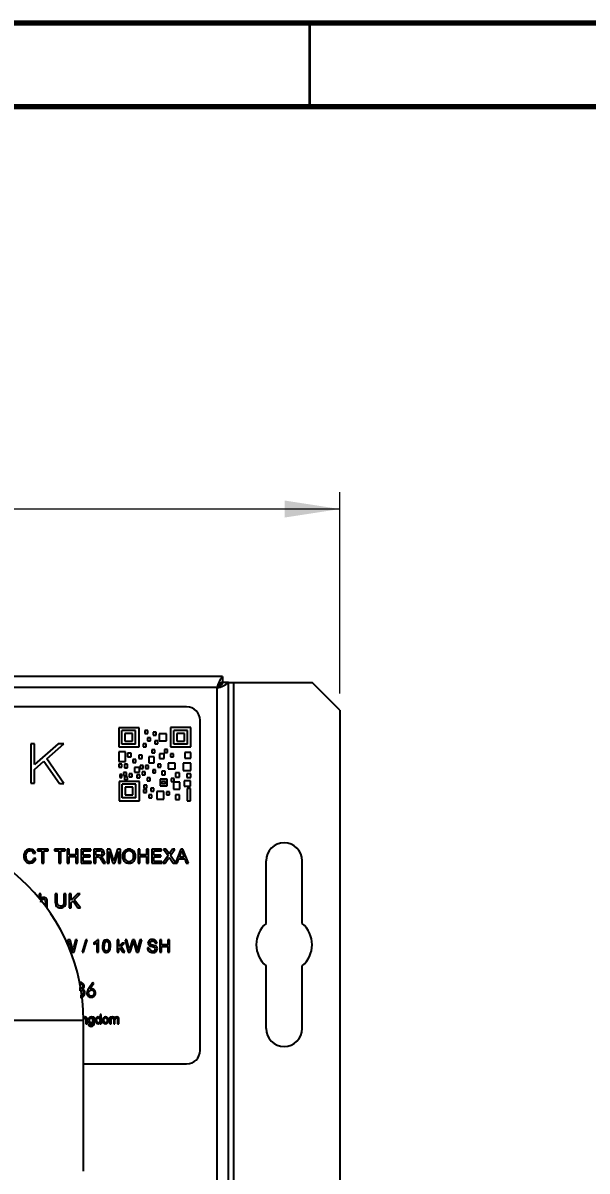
# Model space of a CAD drawing. Header units: millimetres. Extents: x 75 to 2075, y 25 to 1460.
# Drawn here: x 739.3 to 907.9, y 1117.1 to 1460 of the extents above; entities that cross this region are included whole.
import ezdxf

# ---------------------------------------------------------------- set-up
doc = ezdxf.new("R2010")
doc.units = ezdxf.units.MM
doc.header["$LTSCALE"] = 5
doc.styles.add('SLDTEXTSTYLE0', font='TXT', dxfattribs={"width": 0.605})
doc.dimstyles.new('SLDDIMSTYLE0', dxfattribs={"dimtxt": 17.5, "dimasz": 16.51, "dimexe": 0, "dimexo": 0.0625, "dimgap": 4.375, "dimtad": 1, "dimlfac": 0.6, "dimrnd": 1e-09, "dimzin": 12, "dimdsep": 46, "dimtxsty": 'SLDTEXTSTYLE0', "dimsah": 1, "dimcen": 0.09, "dimadec": 0, "dimazin": 3, "dimtfac": 1, "dimtofl": 0, "dimtmove": 0, "dimatfit": 3, "dimfxl": 1, "dimfrac": 2, "dimtolj": 1, "dimtzin": 12, "dimarcsym": 0})

# ---------------------------------------------------------------- blocks, each defined once
blk = doc.blocks.new('_D_4')
at = {"color": 7, "linetype": 'Continuous', "lineweight": 0}
for p, q in [((234, 1259.7), (234, 1319.82)), ((834, 1259.7), (834, 1319.82)), ((834, 1314.82), (234, 1314.82))]:
    blk.add_line(p, q, dxfattribs=at)
at = {"color": 7, "linetype": 'Continuous', "lineweight": 18}
for points in [[(234, 1314.82), (250.51, 1312.28), (250.51, 1317.36)], [(834, 1314.82), (817.49, 1317.36), (817.49, 1312.28)]]:
    blk.add_solid(points, dxfattribs=at)
at = {"color": 7, "linetype": 'Continuous', "lineweight": 18, "insert": (535.2, 1337.38), "char_height": 17.5, "attachment_point": 1, "style": 'SLDTEXTSTYLE0'}
blk.add_mtext('360', dxfattribs=at)

msp = doc.modelspace()

# ---------------------------------------------------------------- linework, layer by layer
at = {"color": 7, "linetype": 'Continuous', "lineweight": 70}
for p, q in [((75, 1460), (2075, 1460)), ((100, 1435), (2050, 1435))]:
    msp.add_line(p, q, dxfattribs=at)
at = {"color": 7, "linetype": 'Continuous', "lineweight": 35}
msp.add_line((825, 1435), (825, 1460), dxfattribs=at)
at = {"color": 7, "linetype": 'Continuous', "lineweight": 25}
for p, q in [((798.886, 1264.817), (269.121, 1264.817)), ((798.886, 1264.817), (798.886, 1263.15)), ((800.67, 1263.032), (799.003, 1263.032)), ((800.67, 930.319), (800.67, 1263.032)), ((800.67, 1263.032), (802.337, 1263.032)), ((802.337, 1263.032), (825.67, 1263.032)), ((802.337, 930.081), (802.337, 1263.032)), ((834.003, 1254.699), (825.67, 1263.032)), ((797.337, 1261.483), (270.67, 1261.483)), ((797.337, 943.467), (797.337, 1261.483)), ((788.204, 1255.75), (662.871, 1255.75)), ((792.204, 1153.083), (792.204, 1251.75)), ((834.003, 1254.699), (834.003, 533.268)), ((773.962, 1249.506), (767.896, 1249.506)), ((767.896, 1249.506), (767.896, 1243.766)), ((768.843, 1244.598), (768.843, 1248.674)), ((772.919, 1248.674), (768.843, 1248.674)), ((772.919, 1244.598), (772.919, 1248.674)), ((773.962, 1243.766), (773.962, 1249.506)), ((775.688, 1248.699), (775.688, 1247.791)), ((776.581, 1248.699), (775.688, 1248.699)), ((776.581, 1247.791), (776.581, 1248.699)), ((778.195, 1248.215), (778.195, 1247.307)), ((779.088, 1248.215), (778.195, 1248.215)), ((779.088, 1247.307), (779.088, 1248.215)), ((789.467, 1249.524), (783.402, 1249.524)), ((783.402, 1249.524), (783.402, 1243.784)), ((784.349, 1244.616), (784.349, 1248.691)), ((788.425, 1248.691), (784.349, 1248.691)), ((788.425, 1244.616), (788.425, 1248.691)), ((789.467, 1243.784), (789.467, 1249.524)), ((769.748, 1247.769), (769.748, 1245.503)), ((772.014, 1247.769), (769.748, 1247.769)), ((769.748, 1245.503), (772.014, 1245.503)), ((772.014, 1245.503), (772.014, 1247.769)), ((775.688, 1247.791), (776.581, 1247.791)), ((776.48, 1246.5), (776.48, 1245.592)), ((777.373, 1246.5), (776.48, 1246.5)), ((776.48, 1245.592), (777.373, 1245.592)), ((777.373, 1245.592), (777.373, 1246.5)), ((778.195, 1247.307), (779.088, 1247.307)), ((778.679, 1245.62), (778.679, 1244.712)), ((779.572, 1245.62), (778.679, 1245.62)), ((779.572, 1244.712), (779.572, 1245.62)), ((779.955, 1247.687), (779.955, 1245.62)), ((782.173, 1247.687), (779.955, 1247.687)), ((779.955, 1245.62), (782.173, 1245.62)), ((782.173, 1245.62), (782.173, 1247.687)), ((787.52, 1247.787), (785.254, 1247.787)), ((785.254, 1247.787), (785.254, 1245.52)), ((785.254, 1245.52), (787.52, 1245.52)), ((787.52, 1245.52), (787.52, 1247.787)), ((741.664, 1244.688), (741.664, 1232.902)), ((742.73, 1244.688), (741.664, 1244.688)), ((742.73, 1238.551), (742.73, 1244.688)), ((749.797, 1244.688), (742.73, 1238.551)), ((746.38, 1240.215), (751.53, 1244.688)), ((751.53, 1244.688), (749.797, 1244.688)), ((767.891, 1242.293), (767.891, 1239.378)), ((769.969, 1242.293), (767.891, 1242.293)), ((767.896, 1243.766), (773.962, 1243.766)), ((772.919, 1244.598), (768.843, 1244.598)), ((769.969, 1239.378), (769.969, 1242.293)), ((770.553, 1241.86), (770.553, 1240.831)), ((771.66, 1241.86), (770.553, 1241.86)), ((771.66, 1240.831), (771.66, 1241.86)), ((773.893, 1241.345), (773.893, 1240.316)), ((774.912, 1241.345), (773.893, 1241.345)), ((774.912, 1240.316), (774.912, 1241.345)), ((775.205, 1244.697), (775.205, 1243.789)), ((776.097, 1244.697), (775.205, 1244.697)), ((775.205, 1243.789), (776.097, 1243.789)), ((776.097, 1243.789), (776.097, 1244.697)), ((777.82, 1242.903), (777.82, 1241.995)), ((778.712, 1242.903), (777.82, 1242.903)), ((777.82, 1241.995), (778.712, 1241.995)), ((778.679, 1244.712), (779.572, 1244.712)), ((778.712, 1241.995), (778.712, 1242.903)), ((780.075, 1241.677), (780.075, 1240.316)), ((781.524, 1241.677), (780.075, 1241.677)), ((781.524, 1240.316), (781.524, 1241.677)), ((782.458, 1242.98), (781.566, 1242.98)), ((781.566, 1242.98), (781.566, 1242.072)), ((781.566, 1242.072), (782.458, 1242.072)), ((782.458, 1242.072), (782.458, 1242.98)), ((783.336, 1241.697), (783.336, 1240.789)), ((784.229, 1241.697), (783.336, 1241.697)), ((783.402, 1243.784), (789.467, 1243.784)), ((784.229, 1240.789), (784.229, 1241.697)), ((788.425, 1244.616), (784.349, 1244.616)), ((787.647, 1242.122), (787.647, 1240.449)), ((789.456, 1242.122), (787.647, 1242.122)), ((789.456, 1240.449), (789.456, 1242.122)), ((742.73, 1237.045), (745.551, 1239.495)), ((745.551, 1239.495), (750.197, 1232.859)), ((751.53, 1232.859), (746.38, 1240.215)), ((767.891, 1239.378), (769.969, 1239.378)), ((767.891, 1238.644), (767.891, 1237.736)), ((768.784, 1238.644), (767.891, 1238.644)), ((768.784, 1237.736), (768.784, 1238.644)), ((769.65, 1238.634), (769.65, 1237.524)), ((770.571, 1238.634), (769.65, 1238.634)), ((770.553, 1240.831), (771.66, 1240.831)), ((770.571, 1237.524), (770.571, 1238.634)), ((773.053, 1240.041), (772.124, 1240.041)), ((772.124, 1240.041), (772.124, 1239.096)), ((772.124, 1239.096), (773.053, 1239.096)), ((773.053, 1239.096), (773.053, 1240.041)), ((773.893, 1240.316), (774.912, 1240.316)), ((774.331, 1238.259), (774.331, 1237.351)), ((775.223, 1238.259), (774.331, 1238.259)), ((775.223, 1237.351), (775.223, 1238.259)), ((775.921, 1238.182), (775.921, 1237.274)), ((776.814, 1238.182), (775.921, 1238.182)), ((776.814, 1237.274), (776.814, 1238.182)), ((776.866, 1240.831), (776.866, 1239.026)), ((778.484, 1240.831), (776.866, 1240.831)), ((776.866, 1239.026), (778.484, 1239.026)), ((778.484, 1239.026), (778.484, 1240.831)), ((780.457, 1238.644), (779.564, 1238.644)), ((779.564, 1238.644), (779.564, 1237.736)), ((780.075, 1240.316), (781.524, 1240.316)), ((780.457, 1237.736), (780.457, 1238.644)), ((782.706, 1238.892), (782.706, 1237.246)), ((784.766, 1238.892), (782.706, 1238.892)), ((783.336, 1240.789), (784.229, 1240.789)), ((784.766, 1237.246), (784.766, 1238.892)), ((787.178, 1238.884), (787.178, 1236.719)), ((789.444, 1238.884), (787.178, 1238.884)), ((787.647, 1240.449), (789.456, 1240.449)), ((789.444, 1236.719), (789.444, 1238.884)), ((742.73, 1232.902), (742.73, 1237.045)), ((767.891, 1237.736), (768.784, 1237.736)), ((768.22, 1235.565), (768.22, 1234.657)), ((768.784, 1235.565), (768.22, 1235.565)), ((768.22, 1234.657), (768.784, 1234.657)), ((768.784, 1234.657), (768.784, 1235.565)), ((769.302, 1236.14), (769.302, 1235.196)), ((770.23, 1236.14), (769.302, 1236.14)), ((769.302, 1235.196), (770.23, 1235.196)), ((770.528, 1234.847), (769.636, 1234.847)), ((769.636, 1234.847), (769.636, 1233.939)), ((769.65, 1237.524), (770.571, 1237.524)), ((770.23, 1235.196), (770.23, 1236.14)), ((770.528, 1233.939), (770.528, 1234.847)), ((770.995, 1235.77), (770.995, 1234.862)), ((771.888, 1235.77), (770.995, 1235.77)), ((770.995, 1234.862), (771.888, 1234.862)), ((771.888, 1234.862), (771.888, 1235.77)), ((774.147, 1237.637), (772.567, 1237.637)), ((772.567, 1237.637), (772.567, 1236.232)), ((772.567, 1236.232), (774.147, 1236.232)), ((773.279, 1235.411), (773.279, 1234.503)), ((774.171, 1235.411), (773.279, 1235.411)), ((773.279, 1234.503), (774.171, 1234.503)), ((774.147, 1236.232), (774.147, 1237.637)), ((774.171, 1234.503), (774.171, 1235.411)), ((774.331, 1237.351), (775.223, 1237.351)), ((774.946, 1236.36), (774.946, 1235.452)), ((775.839, 1236.36), (774.946, 1236.36)), ((774.946, 1235.452), (775.839, 1235.452)), ((775.839, 1235.452), (775.839, 1236.36)), ((775.921, 1237.274), (776.814, 1237.274)), ((776.445, 1234.549), (776.445, 1233.641)), ((777.337, 1234.549), (776.445, 1234.549)), ((777.337, 1233.641), (777.337, 1234.549)), ((778.1, 1236.935), (778.1, 1236.012)), ((778.868, 1236.935), (778.1, 1236.935)), ((778.1, 1236.012), (778.868, 1236.012)), ((778.868, 1236.012), (778.868, 1236.935)), ((779.564, 1237.736), (780.457, 1237.736)), ((780.772, 1236.539), (780.772, 1235.479)), ((781.815, 1236.539), (780.772, 1236.539)), ((780.772, 1235.479), (781.815, 1235.479)), ((781.815, 1235.479), (781.815, 1236.539)), ((782.706, 1237.246), (784.766, 1237.246)), ((784.84, 1236.012), (784.84, 1234.739)), ((786.113, 1236.012), (784.84, 1236.012)), ((784.84, 1234.739), (786.113, 1234.739)), ((786.113, 1234.739), (786.113, 1236.012)), ((787.178, 1236.719), (789.444, 1236.719)), ((788.283, 1235.72), (788.283, 1234.666)), ((789.492, 1235.72), (788.283, 1235.72)), ((788.283, 1234.666), (789.492, 1234.666)), ((789.492, 1234.666), (789.492, 1235.72)), ((741.664, 1232.902), (742.73, 1232.902)), ((750.197, 1232.859), (751.53, 1232.859)), ((774.076, 1233.448), (768.01, 1233.448)), ((768.01, 1233.448), (768.01, 1227.708)), ((768.958, 1228.54), (768.958, 1232.615)), ((773.033, 1232.615), (768.958, 1232.615)), ((769.636, 1233.939), (770.528, 1233.939)), ((769.862, 1231.711), (769.862, 1229.444)), ((772.129, 1231.711), (769.862, 1231.711)), ((772.129, 1229.444), (772.129, 1231.711)), ((773.033, 1228.54), (773.033, 1232.615)), ((774.076, 1227.708), (774.076, 1233.448)), ((775.375, 1232.387), (775.375, 1231.479)), ((776.267, 1232.387), (775.375, 1232.387)), ((775.375, 1231.479), (776.267, 1231.479)), ((776.267, 1231.479), (776.267, 1232.387)), ((776.445, 1233.641), (777.337, 1233.641)), ((777.461, 1231.486), (777.461, 1230.578)), ((778.353, 1231.486), (777.461, 1231.486)), ((778.353, 1230.578), (778.353, 1231.486)), ((780.243, 1234.095), (780.243, 1232.16)), ((782.375, 1234.095), (780.243, 1234.095)), ((780.243, 1232.16), (782.375, 1232.16)), ((780.827, 1232.729), (780.827, 1233.474)), ((781.849, 1233.474), (780.827, 1233.474)), ((781.849, 1232.729), (780.827, 1232.729)), ((781.849, 1232.729), (781.849, 1233.474)), ((782.375, 1232.16), (782.375, 1234.095)), ((783.541, 1234.359), (783.541, 1233.451)), ((784.434, 1234.359), (783.541, 1234.359)), ((783.541, 1233.451), (784.434, 1233.451)), ((784.27, 1233.193), (784.27, 1231.112)), ((786.157, 1233.193), (784.27, 1233.193)), ((784.27, 1231.112), (786.157, 1231.112)), ((784.434, 1233.451), (784.434, 1234.359)), ((786.157, 1231.112), (786.157, 1233.193)), ((789.362, 1233.648), (787.489, 1233.648)), ((787.489, 1233.648), (787.489, 1232.084)), ((787.489, 1232.084), (789.362, 1232.084)), ((788.392, 1231.374), (788.392, 1227.708)), ((789.357, 1231.374), (788.392, 1231.374)), ((789.357, 1227.708), (789.357, 1231.374)), ((789.362, 1232.084), (789.362, 1233.648)), ((768.01, 1227.708), (774.076, 1227.708)), ((773.033, 1228.54), (768.958, 1228.54)), ((769.862, 1229.444), (772.129, 1229.444)), ((776.197, 1231.019), (775.305, 1231.019)), ((775.305, 1231.019), (775.305, 1230.111)), ((775.305, 1230.111), (776.197, 1230.111)), ((776.197, 1230.111), (776.197, 1231.019)), ((777.792, 1229.44), (776.9, 1229.44)), ((776.9, 1229.44), (776.9, 1228.532)), ((776.9, 1228.532), (777.792, 1228.532)), ((777.461, 1230.578), (778.353, 1230.578)), ((777.792, 1228.532), (777.792, 1229.44)), ((779.255, 1230.41), (779.255, 1228.148)), ((781.404, 1230.41), (779.255, 1230.41)), ((779.255, 1228.148), (781.404, 1228.148)), ((781.404, 1228.148), (781.404, 1230.41)), ((782.176, 1230.382), (782.176, 1229.474)), ((783.069, 1230.382), (782.176, 1230.382)), ((782.176, 1229.474), (783.069, 1229.474)), ((783.069, 1229.474), (783.069, 1230.382)), ((784.914, 1229.476), (784.914, 1228.092)), ((786.085, 1229.476), (784.914, 1229.476)), ((784.914, 1228.092), (786.085, 1228.092)), ((786.085, 1228.092), (786.085, 1229.476)), ((788.392, 1227.708), (789.357, 1227.708)), ((742.476, 1211.926), (743.055, 1212.051)), ((743.161, 1210.398), (742.581, 1210.533)), ((743.582, 1213.192), (743.582, 1212.718)), ((746.796, 1213.192), (743.582, 1213.192)), ((743.582, 1212.718), (744.899, 1212.718)), ((744.899, 1212.718), (744.899, 1209.083)), ((745.479, 1212.718), (746.796, 1212.718)), ((745.479, 1209.083), (745.479, 1212.718)), ((746.796, 1212.718), (746.796, 1213.192)), ((751.906, 1213.192), (748.692, 1213.192)), ((748.692, 1213.192), (748.692, 1212.718)), ((748.692, 1212.718), (750.009, 1212.718)), ((750.009, 1212.718), (750.009, 1209.083)), ((750.589, 1212.718), (751.906, 1212.718)), ((750.589, 1209.083), (750.589, 1212.718)), ((751.906, 1212.718), (751.906, 1213.192)), ((752.538, 1213.192), (752.538, 1209.083)), ((753.118, 1213.192), (752.538, 1213.192)), ((753.118, 1211.506), (753.118, 1213.192)), ((755.12, 1211.506), (753.118, 1211.506)), ((753.118, 1211.032), (755.12, 1211.032)), ((753.118, 1209.083), (753.118, 1211.032)), ((755.12, 1213.192), (755.12, 1211.506)), ((755.699, 1213.192), (755.12, 1213.192)), ((755.12, 1211.032), (755.12, 1209.083)), ((755.699, 1209.083), (755.699, 1213.192)), ((759.545, 1213.192), (756.648, 1213.192)), ((756.648, 1213.192), (756.648, 1209.083)), ((757.227, 1212.718), (759.545, 1212.718)), ((757.227, 1211.454), (757.227, 1212.718)), ((759.387, 1211.454), (757.227, 1211.454)), ((757.227, 1209.557), (757.227, 1210.98)), ((757.227, 1210.98), (759.387, 1210.98)), ((759.387, 1210.98), (759.387, 1211.454)), ((759.545, 1212.718), (759.545, 1213.192)), ((760.441, 1213.192), (760.441, 1209.083)), ((762.224, 1213.192), (760.441, 1213.192)), ((761.02, 1212.718), (762.245, 1212.718)), ((761.02, 1211.401), (761.02, 1212.718)), ((762.121, 1211.401), (761.02, 1211.401)), ((761.02, 1210.927), (761.614, 1210.927)), ((761.02, 1209.083), (761.02, 1210.927)), ((764.445, 1213.192), (764.445, 1209.083)), ((765.316, 1213.192), (764.445, 1213.192)), ((765.024, 1212.56), (766.114, 1209.083)), ((765.024, 1209.083), (765.024, 1212.56)), ((766.235, 1210.309), (765.316, 1213.192)), ((767.532, 1213.192), (766.622, 1210.358)), ((766.72, 1209.083), (767.816, 1212.56)), ((768.396, 1213.192), (767.532, 1213.192)), ((767.816, 1212.56), (767.816, 1209.083)), ((768.396, 1209.083), (768.396, 1213.192)), ((774.244, 1213.192), (773.664, 1213.192)), ((773.664, 1213.192), (773.664, 1209.083)), ((774.244, 1211.506), (774.244, 1213.192)), ((776.246, 1211.506), (774.244, 1211.506)), ((774.244, 1209.083), (774.244, 1211.032)), ((774.244, 1211.032), (776.246, 1211.032)), ((776.246, 1213.192), (776.246, 1211.506)), ((776.825, 1213.192), (776.246, 1213.192)), ((776.246, 1211.032), (776.246, 1209.083)), ((776.825, 1209.083), (776.825, 1213.192)), ((777.774, 1213.192), (777.774, 1209.083)), ((780.671, 1213.192), (777.774, 1213.192)), ((778.353, 1212.718), (780.671, 1212.718)), ((778.353, 1211.454), (778.353, 1212.718)), ((780.513, 1211.454), (778.353, 1211.454)), ((778.353, 1210.98), (780.513, 1210.98)), ((778.353, 1209.557), (778.353, 1210.98)), ((780.513, 1210.98), (780.513, 1211.454)), ((780.671, 1212.718), (780.671, 1213.192)), ((782.636, 1211.294), (781.117, 1209.083)), ((781.328, 1213.192), (782.636, 1211.294)), ((782.026, 1213.192), (781.328, 1213.192)), ((781.824, 1209.083), (782.797, 1210.497)), ((782.743, 1212.152), (782.026, 1213.192)), ((783.159, 1210.535), (784.159, 1209.083)), ((783.939, 1213.192), (783.225, 1212.151)), ((783.339, 1211.287), (784.647, 1213.192)), ((784.82, 1209.138), (783.339, 1211.287)), ((784.647, 1213.192), (783.939, 1213.192)), ((786.429, 1213.192), (784.82, 1209.138)), ((786.055, 1210.822), (786.475, 1211.959)), ((787.457, 1210.822), (786.055, 1210.822)), ((787.083, 1213.192), (786.429, 1213.192)), ((787.058, 1211.902), (787.457, 1210.822)), ((788.714, 1209.083), (787.083, 1213.192)), ((744.899, 1209.083), (745.479, 1209.083)), ((750.009, 1209.083), (750.589, 1209.083)), ((752.538, 1209.083), (753.118, 1209.083)), ((755.12, 1209.083), (755.699, 1209.083)), ((756.648, 1209.083), (759.65, 1209.083)), ((759.65, 1209.557), (757.227, 1209.557)), ((759.65, 1209.083), (759.65, 1209.557)), ((760.441, 1209.083), (761.02, 1209.083)), ((762.762, 1209.951), (763.274, 1209.083)), ((763.938, 1209.083), (763.264, 1210.217)), ((763.274, 1209.083), (763.938, 1209.083)), ((764.445, 1209.083), (765.024, 1209.083)), ((766.114, 1209.083), (766.72, 1209.083)), ((767.816, 1209.083), (768.396, 1209.083)), ((773.664, 1209.083), (774.244, 1209.083)), ((776.246, 1209.083), (776.825, 1209.083)), ((777.774, 1209.083), (780.777, 1209.083)), ((780.777, 1209.557), (778.353, 1209.557)), ((780.777, 1209.083), (780.777, 1209.557)), ((781.117, 1209.083), (781.824, 1209.083)), ((784.159, 1209.083), (785.413, 1209.083)), ((785.413, 1209.083), (785.88, 1210.347)), ((785.88, 1210.347), (787.632, 1210.347)), ((787.632, 1210.347), (788.1, 1209.083)), ((788.1, 1209.083), (788.714, 1209.083)), ((811.92, 1191.032), (811.92, 1209.699)), ((822.753, 1191.032), (822.753, 1209.699)), ((744.109, 1199.859), (744.109, 1198.588)), ((744.636, 1199.859), (744.109, 1199.859)), ((744.636, 1198.358), (744.636, 1199.859)), ((746.005, 1197.616), (746.005, 1196.196)), ((746.532, 1195.75), (746.532, 1197.643)), ((748.956, 1199.859), (748.956, 1197.495)), ((749.535, 1199.859), (748.956, 1199.859)), ((749.535, 1197.522), (749.535, 1199.859)), ((751.537, 1199.859), (751.537, 1197.522)), ((752.117, 1199.859), (751.537, 1199.859)), ((752.117, 1197.495), (752.117, 1199.859)), ((753.065, 1199.859), (753.065, 1195.75)), ((753.645, 1199.859), (753.065, 1199.859)), ((753.645, 1197.966), (753.645, 1199.859)), ((755.538, 1199.859), (753.645, 1197.966)), ((753.645, 1197.172), (754.247, 1197.774)), ((753.645, 1195.75), (753.645, 1197.172)), ((754.247, 1197.774), (755.723, 1195.75)), ((754.614, 1198.142), (756.331, 1199.859)), ((756.437, 1195.75), (754.614, 1198.142)), ((756.331, 1199.859), (755.538, 1199.859)), ((746.337, 1195.75), (746.532, 1195.75)), ((753.065, 1195.75), (753.645, 1195.75)), ((755.723, 1195.75), (756.437, 1195.75)), ((752.741, 1186.183), (752.457, 1185.203)), ((752.728, 1184.585), (752.916, 1185.235)), ((753.38, 1186.183), (752.741, 1186.183)), ((753.177, 1185.295), (753.964, 1182.416)), ((753.918, 1184.296), (753.38, 1186.183)), ((754.949, 1186.183), (754.393, 1183.72)), ((754.548, 1182.416), (755.497, 1186.183)), ((755.497, 1186.183), (754.949, 1186.183)), ((758.057, 1186.183), (756.994, 1182.416)), ((757.394, 1182.416), (758.456, 1186.183)), ((758.456, 1186.183), (758.057, 1186.183)), ((760.471, 1185.241), (760.471, 1184.796)), ((761.341, 1185.352), (761.341, 1182.416)), ((761.824, 1186.183), (761.513, 1186.183)), ((761.824, 1182.416), (761.824, 1186.183)), ((767.482, 1186.183), (767.482, 1182.416)), ((767.965, 1186.183), (767.482, 1186.183)), ((767.965, 1184.185), (767.965, 1186.183)), ((768.975, 1185.169), (767.965, 1184.185)), ((767.965, 1183.531), (768.242, 1183.801)), ((767.965, 1182.416), (767.965, 1183.531)), ((768.242, 1183.801), (769.131, 1182.416)), ((768.59, 1184.14), (769.647, 1185.169)), ((769.695, 1182.416), (768.59, 1184.14)), ((769.647, 1185.169), (768.975, 1185.169)), ((769.792, 1186.183), (770.741, 1182.416)), ((770.341, 1186.183), (769.792, 1186.183)), ((770.9, 1183.706), (770.341, 1186.183)), ((772.01, 1186.183), (771.266, 1183.612)), ((771.369, 1182.416), (772.185, 1185.235)), ((772.649, 1186.183), (772.01, 1186.183)), ((772.446, 1185.295), (773.233, 1182.416)), ((773.187, 1184.296), (772.649, 1186.183)), ((774.218, 1186.183), (773.662, 1183.72)), ((773.817, 1182.416), (774.766, 1186.183)), ((774.766, 1186.183), (774.218, 1186.183)), ((777.036, 1183.72), (776.505, 1183.72)), ((778.823, 1185.121), (779.354, 1185.121)), ((780.175, 1186.183), (780.175, 1182.416)), ((780.706, 1186.183), (780.175, 1186.183)), ((780.706, 1184.638), (780.706, 1186.183)), ((782.541, 1184.638), (780.706, 1184.638)), ((780.706, 1184.203), (782.541, 1184.203)), ((780.706, 1182.416), (780.706, 1184.203)), ((782.541, 1186.183), (782.541, 1184.638)), ((783.073, 1186.183), (782.541, 1186.183)), ((782.541, 1184.203), (782.541, 1182.416)), ((783.073, 1182.416), (783.073, 1186.183)), ((753.964, 1182.416), (754.548, 1182.416)), ((756.994, 1182.416), (757.394, 1182.416)), ((761.341, 1182.416), (761.824, 1182.416)), ((767.482, 1182.416), (767.965, 1182.416)), ((769.131, 1182.416), (769.695, 1182.416)), ((770.741, 1182.416), (771.369, 1182.416)), ((773.233, 1182.416), (773.817, 1182.416)), ((780.175, 1182.416), (780.706, 1182.416)), ((782.541, 1182.416), (783.073, 1182.416)), ((811.92, 1159.699), (811.92, 1178.366)), ((822.753, 1159.699), (822.753, 1178.366)), ((760.129, 1173.425), (758.866, 1171.493)), ((759.303, 1171.485), (760.422, 1173.195)), ((760.422, 1173.195), (760.129, 1173.425)), ((760.178, 1163.085), (760.178, 1162.839)), ((760.53, 1163.085), (760.178, 1163.085)), ((760.53, 1161.379), (760.53, 1163.085)), ((762.308, 1163.823), (762.308, 1162.811)), ((762.659, 1163.823), (762.308, 1163.823)), ((762.659, 1161.083), (762.659, 1163.823)), ((765.614, 1163.085), (765.262, 1163.085)), ((765.262, 1163.085), (765.262, 1161.083)), ((765.614, 1162.773), (765.614, 1163.085)), ((727.337, 1162.199), (757.337, 1162.199)), ((757.337, 1117.091), (757.337, 1162.199)), ((758.093, 1162.278), (758.093, 1161.083)), ((758.093, 1161.083), (758.444, 1161.083)), ((758.444, 1161.083), (758.444, 1162.308)), ((759.195, 1160.907), (758.844, 1160.942)), ((762.308, 1161.385), (762.308, 1161.083)), ((762.308, 1161.083), (762.659, 1161.083)), ((765.262, 1161.083), (765.614, 1161.083)), ((765.614, 1161.083), (765.614, 1162.103)), ((766.421, 1162.36), (766.421, 1161.083)), ((766.421, 1161.083), (766.773, 1161.083)), ((766.773, 1161.083), (766.773, 1162.225)), ((767.58, 1162.321), (767.58, 1161.083)), ((767.58, 1161.083), (767.932, 1161.083)), ((767.932, 1161.083), (767.932, 1162.451)), ((757.337, 1149.083), (788.204, 1149.083))]:
    msp.add_line(p, q, dxfattribs=at)
at = {"color": 7, "linetype": 'Continuous', "lineweight": 25, "flags": 128}
for points in [[(740.158, 1211.171), (740.214, 1211.703), (740.396, 1212.209), (740.638, 1212.498), (740.963, 1212.691), (741.316, 1212.766), (741.443, 1212.771)], [(783.225, 1212.151), (783.149, 1212.041), (783.074, 1211.931), (782.956, 1211.76)], [(786.756, 1212.718), (786.802, 1212.593), (786.895, 1212.343), (786.976, 1212.122), (787.058, 1211.902)], [(744.636, 1197.361), (744.713, 1197.893), (744.836, 1198.092), (745.021, 1198.234), (745.242, 1198.315), (745.398, 1198.331)], [(748.956, 1197.495), (748.987, 1196.962), (749.121, 1196.442), (749.333, 1196.117), (749.644, 1195.884), (750.128, 1195.729), (750.546, 1195.697)], [(750.501, 1196.224), (750.107, 1196.285), (749.873, 1196.409), (749.695, 1196.607), (749.6, 1196.837), (749.535, 1197.522)], [(751.537, 1197.522), (751.499, 1196.989), (751.411, 1196.676), (751.296, 1196.488), (751.121, 1196.352), (750.837, 1196.253), (750.501, 1196.224)], [(764.238, 1186.183), (763.774, 1186.097), (763.505, 1185.923), (763.307, 1185.672), (763.115, 1185.164), (763.031, 1184.274)], [(764.238, 1182.803), (763.992, 1182.855), (763.813, 1182.98), (763.682, 1183.149), (763.577, 1183.465), (763.514, 1184.276)], [(764.233, 1185.749), (764.484, 1185.697), (764.664, 1185.572), (764.791, 1185.406), (764.897, 1185.093), (764.963, 1184.276)], [(765.446, 1184.274), (765.421, 1184.807), (765.2, 1185.611), (765.008, 1185.891), (764.726, 1186.084), (764.428, 1186.17), (764.238, 1186.183)], [(764.963, 1184.276), (764.94, 1183.742), (764.827, 1183.218), (764.708, 1183.027), (764.536, 1182.882), (764.36, 1182.814), (764.238, 1182.803)], [(764.238, 1182.368), (764.712, 1182.458), (764.978, 1182.633), (765.173, 1182.883), (765.362, 1183.384), (765.446, 1184.274)], [(777.181, 1185.235), (777.22, 1185.432), (777.319, 1185.582), (777.462, 1185.694), (777.693, 1185.773), (777.979, 1185.797)], [(756.347, 1172.991), (756.709, 1172.933), (756.957, 1172.793), (757.112, 1172.623), (757.184, 1172.455), (757.198, 1172.327)], [(757.198, 1172.327), (757.15, 1172.104), (757.035, 1171.939), (756.832, 1171.794), (756.393, 1171.655), (756.113, 1171.634)], [(756.113, 1171.2), (756.644, 1171.138), (756.972, 1171.021), (757.239, 1170.792), (757.382, 1170.527), (757.415, 1170.304)], [(759.16, 1162.114), (759.202, 1162.433), (759.284, 1162.601), (759.419, 1162.732), (759.554, 1162.791), (759.663, 1162.804)], [(761.289, 1162.083), (761.31, 1162.337), (761.397, 1162.58), (761.507, 1162.705), (761.655, 1162.784), (761.79, 1162.804)], [(761.79, 1162.804), (761.965, 1162.771), (762.105, 1162.68), (762.202, 1162.56), (762.281, 1162.346), (762.308, 1162.057)], [(765.614, 1162.103), (765.631, 1162.369), (765.685, 1162.56), (765.764, 1162.675), (765.878, 1162.756), (766.011, 1162.799), (766.084, 1162.804)], [(766.084, 1162.804), (766.236, 1162.777), (766.307, 1162.733), (766.358, 1162.668), (766.404, 1162.544), (766.421, 1162.36)], [(767.24, 1162.804), (767.368, 1162.783), (767.463, 1162.73), (767.523, 1162.662), (767.558, 1162.578), (767.58, 1162.321)], [(759.668, 1161.399), (759.484, 1161.435), (759.343, 1161.529), (759.248, 1161.655), (759.178, 1161.877), (759.16, 1162.114)], [(760.178, 1162.103), (760.14, 1161.782), (760.063, 1161.611), (759.93, 1161.477), (759.776, 1161.41), (759.668, 1161.399)], [(762.308, 1162.057), (762.266, 1161.736), (762.186, 1161.567), (762.05, 1161.436), (761.919, 1161.378), (761.804, 1161.364)], [(764.52, 1162.095), (764.479, 1161.767), (764.395, 1161.589), (764.254, 1161.451), (764.088, 1161.378), (763.96, 1161.364)]]:
    msp.add_lwpolyline(points, dxfattribs=at)
at = {"color": 7, "linetype": 'Continuous', "lineweight": 25}
for centre, radius, start, end in [((804.157, 1260.341), 6.916, 139.66691, 170.48972), ((800.111, 1260.458), 2.958, 114.47925, 159.71878), ((796.79, 1267.021), 5.564, 275.63497, 314.2084), ((796.398, 1264.165), 2.841, 289.29355, 336.50842), ((788.204, 1251.75), 4, 0, 90), ((700.67, 1162.199), 56.667, 0, 90), ((817.337, 1209.699), 5.417, 0, 180), ((741.466, 1210.932), 1.902, 172.8824, 270.52147), ((741.464, 1211.35), 1.895, 89.78184, 185.51273), ((741.552, 1210.917), 1.417, 169.67427, 265.00183), ((741.43, 1210.663), 1.158, 269.92856, 353.59204), ((741.458, 1211.736), 1.035, 10.61403, 90.80716), ((741.536, 1211.683), 1.563, 13.58839, 92.36748), ((761.659, 1209.449), 1.479, 80.65457, 91.76112), ((761.038, 1209.264), 1.856, 21.7095, 62.33566), ((762.292, 1212.113), 0.732, 256.50856, 356.81149), ((762.47, 1212.088), 1.131, 359.79879, 102.59832), ((762.361, 1212.068), 0.661, 0.36767, 100.14069), ((762.497, 1212.084), 1.105, 270.77289, 0.00079), ((761.947, 1209.735), 1.367, 49.67428, 65.57464), ((761.176, 1209.05), 2.392, 29.21685, 46.22916), ((771.018, 1211.249), 1.996, 91.08589, 184.75672), ((770.977, 1210.982), 1.952, 177.02144, 270.00956), ((771.039, 1211.32), 1.452, 92.20335, 189.64667), ((771.028, 1210.931), 1.428, 174.15405, 267.86858), ((770.932, 1210.933), 1.429, 271.7106, 8.12856), ((770.976, 1210.987), 1.956, 270.05199, 4.23155), ((770.966, 1211.278), 1.967, 355.70527, 89.58178), ((770.876, 1211.295), 1.48, 353.79798, 85.85286), ((781.871, 1211.424), 1.136, 17.22668, 39.87611), ((828.6, 1179.323), 55.406, 145.40677, 145.76071), ((813.09, 1231.375), 36.471, 214.38148, 214.84817), ((783.755, 1213.397), 3.076, 332.1457, 347.26065), ((741.485, 1210.74), 1.71, 269.91896, 348.4759), ((728.294, 1198.332), 39.786, 16.60979, 17.51875), ((795.927, 1200.947), 30.779, 162.19536, 163.46722), ((745.518, 1197.711), 1.094, 90.06985, 143.7436), ((745.405, 1197.721), 0.61, 350.05472, 90.62458), ((745.576, 1197.832), 0.975, 348.81503, 93.48784), ((750.636, 1197.203), 1.509, 266.57023, 11.14713), ((817.337, 1184.699), 8.333, 130.5416, 229.4584), ((817.337, 1184.699), 8.333, 310.5416, 49.4584), ((336.959, 1305.71), 433.052, 343.84721, 343.91517), ((420.194, 1094.451), 345.153, 15.26007, 15.33461), ((735.624, 1179.536), 18.903, 10.38427, 14.58536), ((382.643, 1267.046), 380.974, 347.24647, 347.36629), ((759.504, 1187.358), 2.327, 294.57, 329.6791), ((759.366, 1187.484), 2.906, 292.3506, 312.79751), ((765.726, 1184.098), 2.701, 176.26779, 210.41618), ((765.943, 1184.467), 2.436, 155.14923, 184.49798), ((764.225, 1185.149), 0.599, 89.20836, 145.29403), ((528.828, 1128.713), 248.24, 12.61845, 12.79895), ((520.686, 1255.853), 260.785, 343.765, 343.9181), ((356.228, 1305.71), 433.052, 343.84721, 343.91517), ((439.463, 1094.451), 345.153, 15.26007, 15.33461), ((754.893, 1179.536), 18.903, 10.38427, 14.58536), ((401.912, 1267.046), 380.974, 347.24647, 347.36629), ((777.917, 1183.772), 1.414, 182.0949, 276.71154), ((777.775, 1185.119), 1.128, 80.66857, 175.86458), ((777.552, 1185.22), 0.903, 181.24378, 247.42549), ((777.999, 1183.765), 0.964, 182.6684, 273.56294), ((777.655, 1185.233), 0.474, 179.81797, 224.36607), ((791.077, 1225.735), 43.614, 251.4549, 253.26389), ((783.211, 1199.751), 15.976, 248.34685, 253.96213), ((778.111, 1184.991), 1.25, 5.96684, 97.0465), ((778.088, 1185.068), 0.737, 4.09371, 98.53674), ((778.163, 1183.558), 0.763, 262.16822, 352.59398), ((778.243, 1183.568), 1.21, 262.37997, 356.1093), ((778.389, 1183.454), 0.531, 0.6841, 75.8852), ((778.45, 1183.458), 1.001, 1.60549, 69.71198), ((764.198, 1183.432), 1.065, 221.18454, 272.14568), ((756.397, 1172.242), 1.184, 4.00904, 92.67999), ((756.401, 1170.367), 1.394, 267.09328, 358.92611), ((756.436, 1170.387), 0.983, 264.27039, 355.17205), ((756.587, 1172.312), 0.991, 300.07366, 0.76154), ((756.634, 1170.411), 1.136, 36.88288, 66.68116), ((756.563, 1170.345), 1.232, 359.79155, 37.34943), ((760.6, 1170.12), 2.213, 141.63192, 176.27188), ((759.664, 1170.246), 1.272, 179.2245, 270.47314), ((759.618, 1170.246), 0.846, 87.06283, 179.85298), ((759.647, 1170.283), 0.876, 182.27666, 273.12356), ((759.761, 1168.929), 2.596, 90.44003, 100.16862), ((759.74, 1170.217), 0.878, 2.057, 95.11921), ((759.711, 1170.261), 1.287, 268.39296, 0.45708), ((759.736, 1170.291), 0.883, 267.35047, 357.24931), ((759.759, 1170.287), 1.238, 359.24948, 90.82795), ((757.761, 1162.427), 0.694, 87.66102, 146.90396), ((757.673, 1162.322), 0.483, 87.80398, 141.81132), ((757.68, 1162.379), 0.425, 346.34799, 88.34275), ((757.842, 1162.528), 0.595, 10.48642, 95.01887), ((756.34, 1162.356), 2.105, 358.68053, 7.63667), ((759.702, 1162.221), 0.903, 94.76109, 188.31498), ((759.633, 1162.451), 0.669, 35.44544, 90.56117), ((759.583, 1162.205), 0.604, 350.30982, 82.34555), ((761.845, 1162.208), 0.916, 94.9041, 187.87982), ((761.766, 1162.491), 0.629, 30.50731, 89.95288), ((764.081, 1162.165), 1.038, 134.97459, 184.49715), ((763.939, 1162.213), 0.907, 88.71877, 130.77723), ((763.985, 1162.204), 0.601, 92.44054, 191.42294), ((763.968, 1162.211), 0.909, 353.76278, 90.51078), ((763.909, 1162.188), 0.619, 351.44106, 85.29164), ((766.2, 1162.451), 0.669, 91.26998, 151.28617), ((766.22, 1162.603), 0.518, 16.31566, 93.85902), ((767.341, 1162.412), 0.708, 91.3044, 151.63852), ((767.249, 1162.319), 0.486, 91.0484, 191.1041), ((767.359, 1162.541), 0.58, 351.03183, 93.3564), ((759.671, 1161.955), 0.872, 171.09418, 268.21533), ((759.512, 1160.969), 0.669, 182.25177, 280.19511), ((759.48, 1160.937), 0.286, 185.98561, 232.60892), ((759.608, 1161.209), 0.584, 238.84534, 272.94851), ((759.683, 1161.179), 0.87, 266.54864, 13.30394), ((759.709, 1161.091), 0.47, 261.33178, 341.73378), ((759.649, 1161.776), 0.693, 269.54873, 319.80762), ((758.24, 1161.254), 1.94, 350.78518, 2.20444), ((761.817, 1161.937), 0.891, 170.64401, 266.8607), ((761.881, 1161.963), 0.604, 168.55129, 262.65635), ((761.77, 1161.645), 0.597, 269.82102, 334.24213), ((763.946, 1161.957), 0.909, 171.96472, 270.88662), ((764.015, 1161.987), 0.626, 171.01257, 264.95443), ((763.947, 1161.982), 0.934, 270.79608, 8.00133), ((817.337, 1159.699), 5.417, 180, 0), ((788.204, 1153.083), 4, 270, 0)]:
    msp.add_arc(centre, radius, start, end, dxfattribs=at)

# ---------------------------------------------------------------- dimensions: what is measured, and where the dimension line sits
at = {"color": 7, "linetype": 'Continuous', "lineweight": 18}
dim = msp.add_linear_dim(base=(234.003, 1314.821), p1=(834.003, 1254.699), p2=(234.003, 1254.699), dimstyle='SLDDIMSTYLE0', dxfattribs=at)
dim.commit()
dim.dimension.update_dxf_attribs({"geometry": '_D_4', "text_midpoint": (555.256, 1314.821), "dimtype": 160})

doc.saveas('drawing.dxf')
